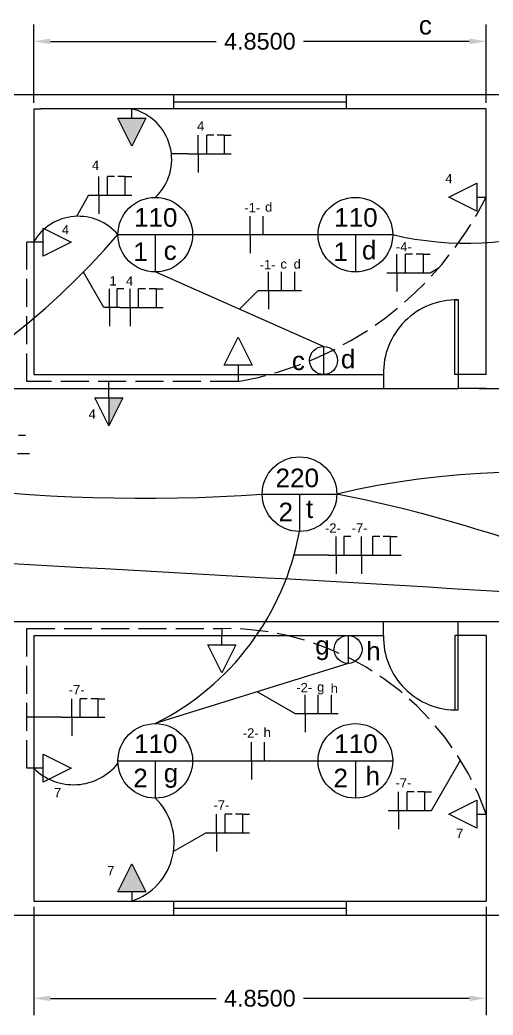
# Model space of a CAD drawing. Header units: metres. Extents: x 15 to 71.1, y 7.4 to 26.4.
# Drawn here: x 25.1 to 30.17, y 15.76 to 26.43 of the extents above; entities that cross this region are included whole.
import ezdxf

# ---------------------------------------------------------------- set-up
doc = ezdxf.new("R2010")
doc.units = ezdxf.units.M
doc.header["$LTSCALE"] = 0.025
doc.header["$MEASUREMENT"] = 0
doc.linetypes.add('ACAD_ISO02W100', pattern=[15, 12, -3])
for name, color, linetype in [('Eletrodutos_1', 5, 'Continuous'), ('Eletrodutos_2', 5, 'ACAD_ISO02W100'), ('Tomadas etc', 40, 'Continuous')]:
    doc.layers.add(name, color=color, linetype=linetype)
doc.styles.get("Standard").update_dxf_attribs({"font": 'arial.ttf'})
doc.dimstyles.get("Standard").update_dxf_attribs({"dimtxt": 0.18, "dimasz": 0.18, "dimexe": 0.18, "dimexo": 0.0625, "dimgap": 0.09, "dimtad": 0, "dimtih": 1, "dimtoh": 1, "dimdec": 4, "dimzin": 0, "dimdsep": 46, "dimtxsty": 'Standard', "dimcen": 0.09, "dimadec": 0, "dimazin": 0, "dimtfac": 1, "dimtdec": 4, "dimtofl": 0, "dimtmove": 0, "dimatfit": 3, "dimfxl": 1, "dimtolj": 1, "dimtzin": 0, "dimarcsym": 0})

# ---------------------------------------------------------------- blocks, each defined once
blk = doc.blocks.new('*D2')
at = {"color": 0, "lineweight": -2, "transparency": 16777216}
for p, q in [((25.244, 16.918), (25.244, 15.756)), ((30.094, 16.918), (30.094, 15.756)), ((25.424, 15.936), (27.202, 15.936)), ((29.914, 15.936), (28.136, 15.936))]:
    blk.add_line(p, q, dxfattribs=at)
at = {"color": 0, "transparency": 16777216}
for points in [[(25.424, 15.966), (25.424, 15.906), (25.244, 15.936)], [(29.914, 15.966), (29.914, 15.906), (30.094, 15.936)]]:
    blk.add_solid(points, dxfattribs=at)
at = {"layer": 'Defpoints', "color": 0, "transparency": 16777216}
for p in [(25.244, 16.98), (30.094, 16.98), (30.094, 15.936)]:
    blk.add_point(p, dxfattribs=at)
at = {"color": 0, "transparency": 16777216, "insert": (27.669, 15.936), "char_height": 0.18, "attachment_point": 5}
blk.add_mtext('\\A1;4.8500', dxfattribs=at)
blk = doc.blocks.new('*D7')
at = {"color": 0, "lineweight": -2, "transparency": 16777216}
for p, q in [((25.244, 25.543), (25.244, 26.384)), ((30.094, 25.543), (30.094, 26.384)), ((25.424, 26.204), (27.202, 26.204)), ((29.914, 26.204), (28.136, 26.204))]:
    blk.add_line(p, q, dxfattribs=at)
at = {"color": 0, "transparency": 16777216}
for points in [[(25.424, 26.234), (25.424, 26.174), (25.244, 26.204)], [(29.914, 26.234), (29.914, 26.174), (30.094, 26.204)]]:
    blk.add_solid(points, dxfattribs=at)
at = {"layer": 'Defpoints', "color": 0, "transparency": 16777216}
for p in [(30.094, 26.204), (25.244, 25.48), (30.094, 25.48)]:
    blk.add_point(p, dxfattribs=at)
at = {"color": 0, "transparency": 16777216, "insert": (27.669, 26.204), "char_height": 0.18, "attachment_point": 5}
blk.add_mtext('\\A1;4.8500', dxfattribs=at)

msp = doc.modelspace()

# ---------------------------------------------------------------- hatches: boundary and pattern name
at = {"layer": 'Tomadas etc'}
h = msp.add_hatch(color=40, dxfattribs=at)
h.dxf.hatch_style = 1
h.paths.add_polyline_path([(26.29654, 25.08003), (26.44654, 25.38003), (26.14654, 25.38003)])
h = msp.add_hatch(color=40, dxfattribs=at)
h.dxf.hatch_style = 1
h.paths.add_polyline_path([(26.20012, 22.38003), (26.05012, 22.38003), (26.05012, 22.08003)])
h = msp.add_hatch(color=40, dxfattribs=at)
h.dxf.hatch_style = 1
h.paths.add_polyline_path([(26.29654, 17.38003), (26.14654, 17.08003), (26.44654, 17.08003)])

# ---------------------------------------------------------------- linework, layer by layer
for p, q in [((32.69407, 25.63003), (20.09407, 25.63003)), ((26.74407, 25.63003), (26.74407, 25.48003)), ((28.59407, 25.63003), (28.59407, 25.48003)), ((26.74407, 25.55503), (28.59407, 25.55503)), ((25.24407, 25.48003), (25.24407, 22.63003)), ((25.24407, 25.48003), (25.31907, 25.48003)), ((25.24407, 22.63003), (28.99407, 22.63003)), ((28.99407, 22.63003), (28.99407, 22.48003)), ((29.79407, 22.63003), (29.79407, 22.48003)), ((30.09407, 22.63003), (29.79407, 22.63003)), ((24.79407, 22.48003), (28.99407, 22.48003)), ((30.09407, 22.48003), (29.79407, 22.48003)), ((30.09407, 22.48003), (29.94407, 22.48003)), ((30.01907, 22.48003), (31.41907, 22.48003)), ((24.79407, 19.98003), (28.99407, 19.98003)), ((28.99407, 19.83003), (28.99407, 19.98003)), ((29.79407, 19.83003), (29.79407, 19.98003)), ((29.79407, 19.98003), (30.24407, 19.98003)), ((25.24407, 19.83003), (25.24407, 16.98003)), ((25.24407, 19.83003), (28.99407, 19.83003)), ((30.09407, 19.83003), (29.79407, 19.83003)), ((30.09407, 19.83003), (30.09407, 16.98003)), ((25.24407, 16.98003), (30.09407, 16.98003)), ((26.74407, 16.98003), (26.74407, 16.83003)), ((28.59407, 16.98003), (28.59407, 16.83003)), ((26.74407, 16.90503), (28.59407, 16.90503)), ((20.09407, 16.83003), (30.54407, 16.83003))]:
    msp.add_line(p, q)
for points in [[(30.09407, 22.63003), (30.09407, 25.48003), (25.31907, 25.48003)], [(28.99407, 22.48003), (29.79407, 22.48003)], [(28.99407, 19.98003), (29.79407, 19.98003)]]:
    msp.add_lwpolyline(points)
for points in [[(29.79407, 22.63003), (29.75907, 22.63003), (29.75907, 23.43003), (29.79407, 23.43003)], [(29.79407, 19.83003), (29.75907, 19.83003), (29.75907, 19.03003), (29.79407, 19.03003)]]:
    msp.add_lwpolyline(points, close=True)
for centre, start, end in [((29.77657, 22.64753), 88.718838, 181.281162), ((29.77657, 19.81253), 178.718838, 271.281162)]:
    msp.add_arc(centre, 0.7827, start, end)
at = {"layer": 'Eletrodutos_1'}
for p, q in [((27.0988, 24.99762), (27.0988, 25.19762)), ((27.1738, 25.19762), (27.0988, 25.19762)), ((27.28732, 25.19762), (27.21232, 25.19762)), ((27.28732, 25.19762), (27.36232, 25.19762)), ((26.89792, 24.99762), (26.72062, 24.99762)), ((26.03413, 24.55502), (26.03413, 24.75502)), ((26.10913, 24.75502), (26.03413, 24.75502)), ((26.22265, 24.75502), (26.14765, 24.75502)), ((26.22265, 24.75502), (26.29765, 24.75502)), ((25.83325, 24.55502), (25.70137, 24.3266)), ((27.70405, 24.13003), (27.70405, 24.33003)), ((29.22942, 23.7211), (29.22942, 23.9211)), ((29.30442, 23.9211), (29.22942, 23.9211)), ((29.41794, 23.9211), (29.34294, 23.9211)), ((29.41794, 23.9211), (29.49294, 23.9211)), ((25.9961, 23.34891), (25.77698, 23.72844)), ((27.89958, 23.53003), (27.89958, 23.73003)), ((29.49294, 23.7211), (29.59188, 23.77823)), ((26.21207, 23.54891), (26.13707, 23.54891)), ((26.13707, 23.54891), (26.13707, 23.34891)), ((26.36627, 23.34891), (26.36627, 23.54891)), ((26.44127, 23.54891), (26.36627, 23.54891)), ((26.55881, 23.54891), (26.48381, 23.54891)), ((26.55881, 23.54891), (26.63381, 23.54891)), ((27.64958, 23.53003), (27.44972, 23.33003)), ((26.16941, 23.34891), (25.9961, 23.34891)), ((25.08147, 21.98037), (25.15647, 21.98037)), ((25.06947, 21.78037), (25.20019, 21.78037)), ((28.64257, 20.88968), (28.56757, 20.88968)), ((28.56757, 20.88968), (28.56757, 20.68968)), ((28.8797, 20.68968), (28.8797, 20.88968)), ((28.9547, 20.88968), (28.8797, 20.88968)), ((29.06613, 20.88968), (28.99113, 20.88968)), ((29.06613, 20.88968), (29.14113, 20.88968)), ((28.405, 20.68968), (28.03481, 20.68968)), ((28.405, 20.68968), (28.82193, 20.68968)), ((28.7602, 20.68968), (28.7602, 20.48968)), ((29.05413, 20.68968), (29.18485, 20.68968)), ((28.04257, 18.99219), (27.63901, 19.22519)), ((25.74384, 18.95115), (25.74384, 19.15115)), ((25.81884, 19.15115), (25.74384, 19.15115)), ((25.93052, 19.15115), (25.85552, 19.15115)), ((25.93052, 19.15115), (26.00552, 19.15115)), ((28.29257, 18.99219), (28.29257, 19.19219)), ((25.54112, 18.95115), (25.16907, 18.95115)), ((27.71831, 18.48399), (27.71831, 18.68399)), ((29.50917, 17.95184), (29.82019, 18.49054)), ((29.2475, 17.95184), (29.2475, 18.15184)), ((29.3225, 18.15184), (29.2475, 18.15184)), ((29.43417, 18.15184), (29.35917, 18.15184)), ((29.43417, 18.15184), (29.50917, 18.15184)), ((27.2962, 17.71263), (27.2962, 17.91263)), ((27.3712, 17.91263), (27.2962, 17.91263)), ((27.48288, 17.91263), (27.40788, 17.91263)), ((27.48288, 17.91263), (27.55788, 17.91263)), ((27.09348, 17.71263), (26.74293, 17.51024))]:
    msp.add_line(p, q, dxfattribs=at)
for points in [[(27.00828, 24.99762), (27.00828, 25.19762)], [(27.28732, 25.19762), (27.28732, 24.99762)], [(26.89792, 24.99762), (27.36232, 24.99762)], [(27.00828, 24.99762), (27.00828, 24.79762)], [(25.9436, 24.55502), (25.9436, 24.75502)], [(26.22265, 24.75502), (26.22265, 24.55502)], [(25.83325, 24.55502), (26.29765, 24.55502)], [(25.9436, 24.55502), (25.9436, 24.35502)], [(27.5644, 24.13003), (27.5644, 24.33003)], [(26.94732, 24.13003), (28.29323, 24.13003)], [(27.5644, 24.13003), (27.5644, 23.93003)], [(29.13889, 23.7211), (29.13889, 23.9211)], [(29.41794, 23.9211), (29.41794, 23.7211)], [(28.35212, 22.93003), (26.54732, 23.73003)], [(27.75993, 23.53003), (27.75993, 23.73003)], [(28.03898, 23.73003), (28.03898, 23.53003)], [(29.02854, 23.7211), (29.49294, 23.7211)], [(29.13889, 23.7211), (29.13889, 23.5211)], [(26.05618, 23.34891), (26.05618, 23.54891)], [(26.27976, 23.34891), (26.27976, 23.54891)], [(26.55881, 23.54891), (26.55881, 23.34891)], [(27.64958, 23.53003), (28.11398, 23.53003)], [(27.75993, 23.53003), (27.75993, 23.33003)], [(26.05618, 23.34891), (26.05618, 23.14891)], [(26.16941, 23.34891), (26.63381, 23.34891)], [(26.27976, 23.34891), (26.27976, 23.14891)], [(28.48668, 20.68968), (28.48668, 20.88968)], [(28.7602, 20.68968), (28.7602, 20.88968)], [(29.06613, 20.88968), (29.06613, 20.68968)], [(28.48668, 20.68968), (28.48668, 20.48968)], [(28.82193, 20.68968), (29.05413, 20.68968)], [(28.61439, 19.53003), (26.54732, 18.88399)], [(25.65147, 18.95115), (25.65147, 19.15115)], [(25.93052, 19.15115), (25.93052, 18.95115)], [(28.15292, 18.99219), (28.15292, 19.19219)], [(28.43197, 19.19219), (28.43197, 18.99219)], [(25.54112, 18.95115), (26.00552, 18.95115)], [(25.65147, 18.95115), (25.65147, 18.75115)], [(28.04257, 18.99219), (28.50697, 18.99219)], [(28.15292, 18.99219), (28.15292, 18.79219)], [(27.57866, 18.48399), (27.57866, 18.68399)], [(26.94732, 18.48399), (28.29323, 18.48399)], [(27.57866, 18.48399), (27.57866, 18.28399)], [(29.15512, 17.95184), (29.15512, 18.15184)], [(29.43417, 18.15184), (29.43417, 17.95184)], [(29.04477, 17.95184), (29.50917, 17.95184)], [(29.15512, 17.95184), (29.15512, 17.75184)], [(27.20383, 17.71263), (27.20383, 17.91263)], [(27.48288, 17.91263), (27.48288, 17.71263)], [(27.09348, 17.71263), (27.55788, 17.71263)], [(27.20383, 17.71263), (27.20383, 17.51263)]]:
    msp.add_lwpolyline(points, dxfattribs=at)
for centre, radius, start, end in [((26.16568, 24.93739), 0.5582, 313.133097, 76.441456), ((25.72245, 23.77028), 0.55672, 40.256206, 149.236969), ((29.88324, 27.48159), 3.44341, 256.736731, 288.820059), ((19.91597, 29.50479), 8.22908, 270.334084, 319.221096), ((26.42734, 39.47364), 18.17198, 251.113273, 273.996327), ((30.50718, 12.81508), 8.76514, 57.032542, 103.279651), ((25.49845, 6.23563), 15.40424, 61.745066, 78.787457), ((25.25411, 21.46484), 2.88672, 296.614534, 349.642642), ((-27.82596, -958.82824), 980.84958, 86.30285623, 87.23066668), ((25.67188, 18.83357), 0.60553, 225.048554, 321.850847), ((26.08923, 17.60759), 0.66091, 288.280905, 46.122865)]:
    msp.add_arc(centre, radius, start, end, dxfattribs=at)
at = {"layer": 'Eletrodutos_2'}
for points in [[(25.24407, 24.0483), (25.16907, 24.0483)], [(27.43558, 22.63003), (27.43558, 22.55503), (25.16907, 22.55503), (25.16907, 24.0483)], [(26.05012, 22.48003), (26.05012, 22.55503)], [(25.24407, 18.40503), (25.16907, 18.40503), (25.16907, 19.90503), (27.26169, 19.90503), (27.26169, 19.83003)]]:
    msp.add_lwpolyline(points, dxfattribs=at)
for centre, radius, start, end in [((26.80389, 26.18082), 3.6804, 279.883055, 333.376872), ((27.29277, 16.94013), 2.96507, 19.131684, 90.600472)]:
    msp.add_arc(centre, radius, start, end, dxfattribs=at)
at = {"layer": 'Tomadas etc'}
for p, q in [((26.29654, 25.38003), (26.29654, 25.48003)), ((26.14654, 25.38003), (26.44654, 25.38003)), ((26.29654, 25.08003), (26.14654, 25.38003)), ((26.44654, 25.38003), (26.29654, 25.08003)), ((29.69407, 24.53156), (29.99407, 24.68156)), ((29.99407, 24.68156), (29.99407, 24.38156)), ((29.99407, 24.38156), (29.69407, 24.53156)), ((29.99407, 24.53156), (30.09407, 24.53156)), ((25.34407, 23.8983), (25.34407, 24.1983)), ((25.34407, 24.1983), (25.64407, 24.0483)), ((25.34407, 24.0483), (25.24407, 24.0483)), ((25.64407, 24.0483), (25.34407, 23.8983)), ((26.14732, 24.13003), (26.94732, 24.13003)), ((26.54732, 24.13003), (26.54732, 23.73003)), ((28.29323, 24.13003), (29.09323, 24.13003)), ((28.69323, 24.13003), (28.69323, 23.73003)), ((27.28558, 22.73003), (27.43558, 23.03003)), ((27.43558, 23.03003), (27.58558, 22.73003)), ((28.35212, 22.93003), (28.35212, 22.63003)), ((27.58558, 22.73003), (27.28558, 22.73003)), ((27.43558, 22.73003), (27.43558, 22.63003)), ((26.05012, 22.38003), (26.05012, 22.48003)), ((25.90012, 22.38003), (26.20012, 22.38003)), ((26.05012, 22.08003), (25.90012, 22.38003)), ((26.20012, 22.38003), (26.05012, 22.08003)), ((26.05012, 22.38003), (26.05012, 22.08003)), ((27.69379, 21.34585), (28.49379, 21.34585)), ((28.09379, 21.34585), (28.09379, 20.94585)), ((27.26169, 19.73003), (27.26169, 19.83003)), ((28.61439, 19.83003), (28.61439, 19.53003)), ((27.11169, 19.73003), (27.41169, 19.73003)), ((27.26169, 19.43003), (27.11169, 19.73003)), ((27.41169, 19.73003), (27.26169, 19.43003)), ((25.34407, 18.25503), (25.34407, 18.55503)), ((25.34407, 18.55503), (25.64407, 18.40503)), ((26.14732, 18.48399), (26.94732, 18.48399)), ((26.54732, 18.48399), (26.54732, 18.08399)), ((28.29323, 18.48399), (29.09323, 18.48399)), ((28.69323, 18.48399), (28.69323, 18.08399)), ((25.34407, 18.40503), (25.24407, 18.40503)), ((25.64407, 18.40503), (25.34407, 18.25503)), ((29.69407, 17.9119), (29.99407, 18.0619)), ((29.99407, 18.0619), (29.99407, 17.7619)), ((29.99407, 17.7619), (29.69407, 17.9119)), ((29.99407, 17.9119), (30.09407, 17.9119)), ((26.14654, 17.08003), (26.29654, 17.38003)), ((26.29654, 17.38003), (26.44654, 17.08003)), ((26.44654, 17.08003), (26.14654, 17.08003)), ((26.29654, 17.08003), (26.29654, 16.98003))]:
    msp.add_line(p, q, dxfattribs=at)
for centre, radius in [((26.54732, 24.13003), 0.4), ((28.69323, 24.13003), 0.4), ((28.35212, 22.78003), 0.15), ((28.09379, 21.34585), 0.4), ((28.61439, 19.68003), 0.15), ((26.54732, 18.48399), 0.4), ((28.69323, 18.48399), 0.4)]:
    msp.add_circle(centre, radius, dxfattribs=at)

# ---------------------------------------------------------------- texts
at = {"char_height": 0.2, "attachment_point": 1}
for s, width, heights, insert in [('\\pxt4;c', 0.2, [0.09157], (29.37314, 26.47778)), ('\\pxt4;110', 0.6023365, [0.23808], (26.31964, 24.4146)), ('\\pxt4;110', 0.6023365, [0.23808], (28.46555, 24.4146)), ('\\pxt4;1', 0.2, [0.09157], (26.31178, 24.04603)), ('\\pxt4;1', 0.2, [0.09157], (28.45769, 24.04603)), ('\\pxt4;d', 0.2, [0.09157], (28.7631, 24.06413)), ('\\pxt4;c', 0.2, [0.09157], (26.63787, 24.05887)), ('\\pxt4;d', 0.2, [0.09157], (28.53735, 22.89577)), ('\\pxt4;c', 0.2, [0.09157], (28.01183, 22.87645)), ('\\pxt4;220', 0.5248446, [0.30043], (27.83683, 21.62007)), ('\\pxt4;2', 0.2, [0.09157], (27.86897, 21.25394)), ('\\pxt4;t', 0.2, [0.09157], (28.16294, 21.2895)), ('\\pxt4;g', 0.2, [0.09157], (28.26188, 19.824)), ('\\pxt4;h', 0.2, [0.09157], (28.80868, 19.76108)), ('\\pxt4;110', 0.6023365, [0.23808], (26.31964, 18.76856)), ('\\pxt4;110', 0.6023365, [0.23808], (28.46555, 18.76856)), ('\\pxt4;2', 0.2, [0.09157], (26.31178, 18.39999)), ('\\pxt4;g', 0.2, [0.09157], (26.63818, 18.45343)), ('\\pxt4;2', 0.2, [0.09157], (28.45769, 18.39999)), ('\\pxt4;h', 0.2, [0.09157], (28.80043, 18.42212))]:
    msp.add_mtext_dynamic_manual_height_columns(s, width=width, gutter_width=0.08753, heights=heights, dxfattribs=dict(at, insert=insert))
at = {"layer": 'Eletrodutos_1', "char_height": 0.1, "attachment_point": 1}
for s, insert in [('{\\C7;4}', (26.99497, 25.34435)), ('{\\C7;4}', (25.86813, 24.92494)), ('{\\C7;4}', (29.65618, 24.78156)), ('{\\C7;-1-}', (27.5016, 24.46962)), ('{\\C7;d}', (27.72455, 24.47664)), ('{\\C7;4}', (25.54624, 24.23314)), ('{\\C7;-4-}', (29.12706, 24.05008)), ('{\\C7;-1-}', (27.66613, 23.8583)), ('{\\C7;c}', (27.88909, 23.86531)), ('{\\C7;d}', (28.03013, 23.86515)), ('{\\C7;1}', (26.05618, 23.68448)), ('{\\C7;4}', (26.23312, 23.68346)), ('{\\C7;4}', (25.83263, 22.2555)), ('{\\C7;-2-}', (28.36641, 21.03256)), ('{\\C7;-7-}', (28.65219, 21.03145)), ('{\\C7;-7-}', (25.61912, 19.29772)), ('{\\C7;-2-}', (28.05913, 19.32046)), ('{\\C7;g}', (28.28208, 19.32747)), ('{\\C7;h}', (28.42848, 19.31127)), ('{\\C7;-2-}', (27.48578, 18.83328)), ('{\\C7;h}', (27.70874, 18.8403)), ('{\\C7;-7-}', (29.12277, 18.29842)), ('{\\C7;7}', (25.46157, 18.19278)), ('{\\C7;-7-}', (27.17148, 18.05921)), ('{\\C7;7}', (29.77202, 17.75512)), ('{\\C7;7}', (26.03177, 17.35551))]:
    msp.add_mtext_dynamic_manual_height_columns(s, width=0.1365686, gutter_width=1, heights=[0], dxfattribs=dict(at, insert=insert))

# ---------------------------------------------------------------- dimensions: what is measured, and where the dimension line sits
for base, p1, p2, picture, middle in [((30.09407, 26.20415), (25.24407, 25.48003), (30.09407, 25.48003), '*D7', (27.66907, 26.20415)), ((30.09407, 15.9363), (25.24407, 16.98003), (30.09407, 16.98003), '*D2', (27.66907, 15.9363))]:
    dim = msp.add_linear_dim(base=base, p1=p1, p2=p2, dimstyle='Standard')
    dim.commit()
    dim.dimension.update_dxf_attribs({"geometry": picture, "text_midpoint": middle})

doc.saveas('drawing.dxf')
